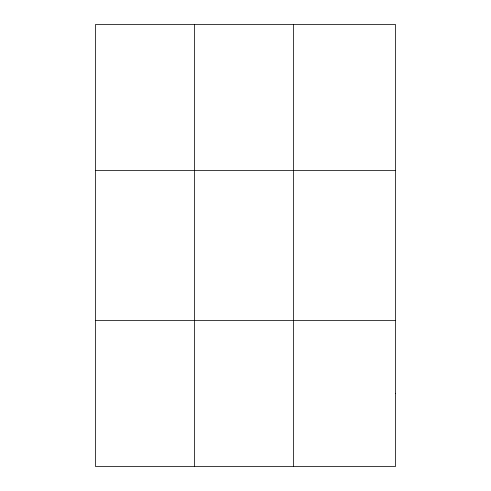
<?xml version="1.0" encoding="UTF-8"?>
<svg xmlns="http://www.w3.org/2000/svg" width="491" height="491" viewBox="0 0 491 491"><rect width="100%" height="100%" fill="white"/><g stroke="black" fill="none" stroke-linecap="round" stroke-linejoin="round"><path stroke-width="0.74" d="M194.485 24.55L194.485 466.45M293.514 24.55L293.514 466.45M95.45 170.377L395.55 170.377M95.45 320.623L395.55 320.623M395.55 393.537L395.55 466.45L95.45 466.45L95.45 24.55L395.55 24.55L395.55 393.537"/></g></svg>
